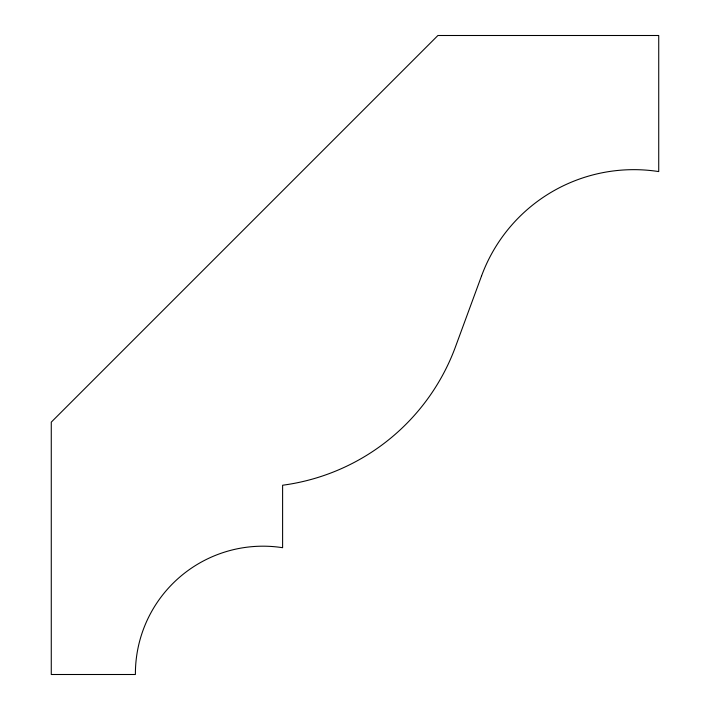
<?xml version="1.0" encoding="UTF-8"?>
<svg xmlns="http://www.w3.org/2000/svg" width="710" height="710" viewBox="0 0 710 710"><rect width="100%" height="100%" fill="white"/><g stroke="black" fill="none" stroke-linecap="round" stroke-linejoin="round"><path stroke-width="1.06" d="M481.566 275.888L455.483 346.799A214.269 214.269 0 0 1 282.607 485.232L282.607 547.703A127.605 127.605 0 0 0 135.397 674.5L51.271 674.5L51.271 422.139L437.91 35.5L658.729 35.5L658.729 171.58A162.244 162.244 0 0 0 481.566 275.888"/></g></svg>
